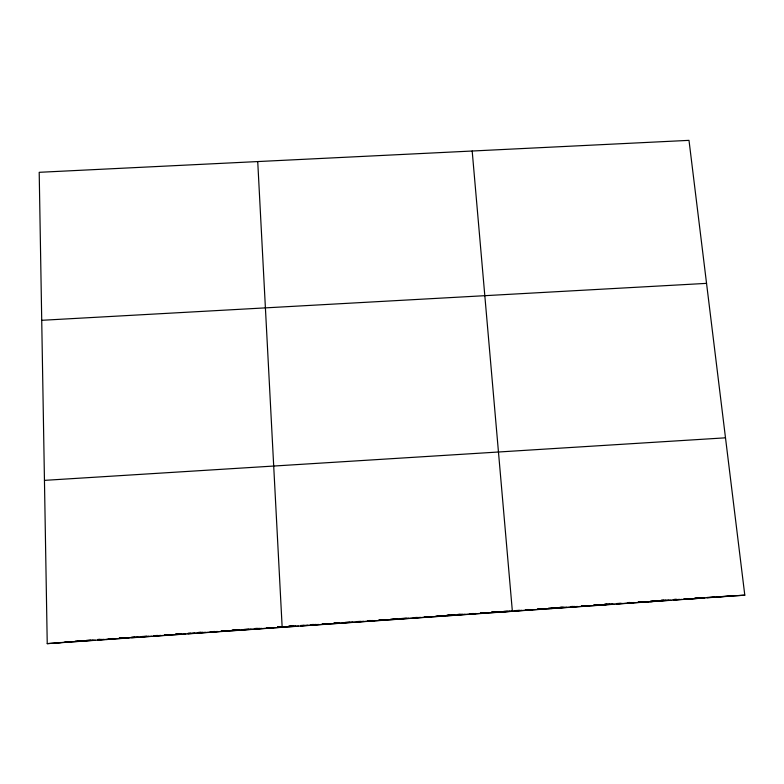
<?xml version="1.0" encoding="UTF-8"?>
<svg xmlns="http://www.w3.org/2000/svg" width="784" height="784" viewBox="0 0 784 784"><rect width="100%" height="100%" fill="white"/><g stroke="black" fill="none" stroke-linecap="round" stroke-linejoin="round"><path stroke-width="1.18" d="M285.533 626.847L282.162 627.318L257.73 161.563M290.913 626.102L289.708 626.269L293.304 626.014M223.871 631.375L227.83 630.963M165.297 635.442L171.402 634.893M106.418 639.538L114.699 638.833M47.236 643.644L744.8 595.164L688.999 140.356L39.2 172.313L47.236 643.644L61.044 642.517M64.366 642.243L71.344 641.675M80.644 640.91L74.901 641.381L82.183 640.881M86.181 640.459L90.503 640.107M97.412 639.548L99.578 639.362M119.707 637.911L122.128 637.745M164.542 634.795L166.953 634.628M175.42 634.04L177.831 633.874M198.372 632.453L200.782 632.286M221.235 630.865L223.646 630.689M232.074 630.111L234.475 629.944M254.898 628.523L257.289 628.356M277.663 626.945L280.064 626.779M288.453 626.191L290.854 626.024M311.15 624.613L313.541 624.446M333.827 623.035L336.218 622.878M367.892 620.673L370.332 620.507M378.868 619.909L381.308 619.742M446.88 615.185L449.301 615.019M457.778 614.431L460.198 614.264M480.798 612.833L483.228 612.657M491.764 612.069L494.194 611.902M525.839 609.697L528.269 609.531M559.815 607.345L562.236 607.169M570.713 606.581L573.133 606.414M581.601 605.826L584.021 605.66M593.694 604.983L596.105 604.817M604.552 604.229L606.963 604.062M627.474 602.641L629.875 602.475M638.294 601.887L640.695 601.72M661.137 600.299L663.538 600.132M97.657 639.607L101.244 639.362M108.398 638.862L113.18 638.529M119.139 638.117L123.921 637.784M131.075 637.294L134.662 637.039M141.845 636.539L146.706 636.206M154.017 635.697L157.662 635.442M164.973 634.932L168.619 634.677M175.93 634.178L180.79 633.835M188.101 633.325L190.532 633.158M199.018 632.57L202.654 632.316M209.926 631.816L214.777 631.473M222.048 630.973L225.684 630.718M232.956 630.209L236.592 629.964M243.844 629.454L248.675 629.121M254.702 628.699L259.533 628.366M266.776 627.866L270.392 627.612M277.634 627.112L282.465 626.769M300.517 625.514L304.123 625.269M311.336 624.77L316.138 624.436M322.146 624.015L326.957 623.682M334.16 623.182L337.767 622.927M344.95 622.427L349.742 622.094M356.916 621.594L360.503 621.349M367.686 620.85L372.469 620.516M379.652 620.017L383.239 619.772M390.471 619.272L395.352 618.929M401.457 618.507L406.347 618.164M413.668 617.655L417.333 617.4M424.663 616.89L428.329 616.636M436.874 616.048L440.52 615.793M447.821 615.283L451.466 615.028M458.758 614.529L462.413 614.274M469.704 613.764L473.35 613.509M480.651 613L485.512 612.667M491.558 612.245L496.399 611.912M503.661 611.402L507.297 611.148M514.559 610.648L519.4 610.315M525.447 609.893L530.268 609.56M537.51 609.05L541.127 608.805M548.359 608.296L553.181 607.963M560.423 607.463L564.039 607.208M571.252 606.708L574.858 606.463M582.061 605.954L586.873 605.62M594.086 605.121L597.682 604.876M604.895 604.376L609.687 604.043M616.871 603.543L620.467 603.288M627.651 602.788L631.238 602.543M638.431 602.043L643.213 601.71M650.377 601.21L653.964 600.965M661.118 600.466L665.89 600.132M673.054 599.633L676.631 599.388M85.828 640.626L93.1 640.116M97.961 639.783L104.027 639.362M108.878 639.019L114.944 638.597M119.795 638.264L127.077 637.755M131.908 637.421L137.955 637M142.786 636.667L148.823 636.245M153.654 635.912L160.896 635.412M164.522 635.158L171.765 634.658M176.596 634.315L181.427 633.982M187.445 633.56L194.657 633.06M198.264 632.815L205.477 632.316M210.279 631.973L217.491 631.473M221.098 631.228L228.32 630.728M231.927 630.473L239.11 629.973M243.902 629.64L251.076 629.14M254.673 628.895L261.846 628.396M266.638 628.062L273.822 627.563M277.409 627.318L284.592 626.818M289.423 626.475L295.509 626.053M300.39 625.72L307.7 625.211M311.356 624.956L318.676 624.446M322.332 624.191L329.643 623.682M334.523 623.349L339.394 623.006M345.46 622.584L352.741 622.075M357.592 621.741L363.668 621.32M368.519 620.987L374.585 620.565M379.436 620.222L386.718 619.723M391.569 619.38L397.615 618.958M401.232 618.713L408.484 618.204M413.315 617.87L420.557 617.371M424.183 617.116L431.435 616.616M435.061 616.361L442.303 615.852M447.115 615.518L454.338 615.019M457.944 614.774L465.157 614.264M469.969 613.931L475.976 613.519M480.788 613.186L488.001 612.676M491.607 612.431L498.849 611.932M503.7 611.589L509.767 611.167M514.618 610.834L521.889 610.324M525.535 610.07L532.806 609.57M537.657 609.227L543.694 608.815M548.526 608.472L555.778 607.972M560.609 607.639L566.646 607.218M571.487 606.885L577.524 606.463M582.345 606.13L589.568 605.62M594.38 605.287L600.397 604.876M605.219 604.533L612.441 604.033M616.048 603.788L622.065 603.366M628.062 602.945L634.06 602.533M638.852 602.2L646.045 601.7M650.847 601.367L656.845 600.946M661.637 600.613L668.811 600.123M673.593 599.789L679.571 599.368M684.344 599.035L690.322 598.623M695.094 598.29L702.268 597.79M57.712 642.792L95.295 640.175M97.726 640.009L129.174 637.823M131.585 637.657L152.096 636.236M154.517 636.059L185.808 633.884M188.209 633.717L208.622 632.306M211.023 632.139L219.432 631.551M221.833 631.385L298.557 626.053M300.987 625.887L614.274 604.111M616.694 603.945L648.172 601.759M650.583 601.593L671.104 600.162M673.525 599.995L681.972 599.407M704.826 597.82L685.588 599.162L698.701 598.368M707.227 597.653L730.071 596.065M44.453 480.367L725.494 437.825M674.005 599.486L676.18 599.358M683.795 598.888L688.548 598.604M694.487 598.241L701.308 597.82M707.021 597.477L714.057 597.045M717.585 596.83L744.8 595.164M640.93 602.259L652.406 601.593M596.095 605.375L605.924 604.817M41.719 320.303L706.551 283.367M551.083 608.502L559.247 608.061M481.209 612.882L484.434 612.716M492.215 612.333L500.378 611.922M503.681 611.755L512.373 611.324L472.184 151.018M450.81 615.469L455.259 615.293M395.469 619.321L397.851 619.282"/></g></svg>
